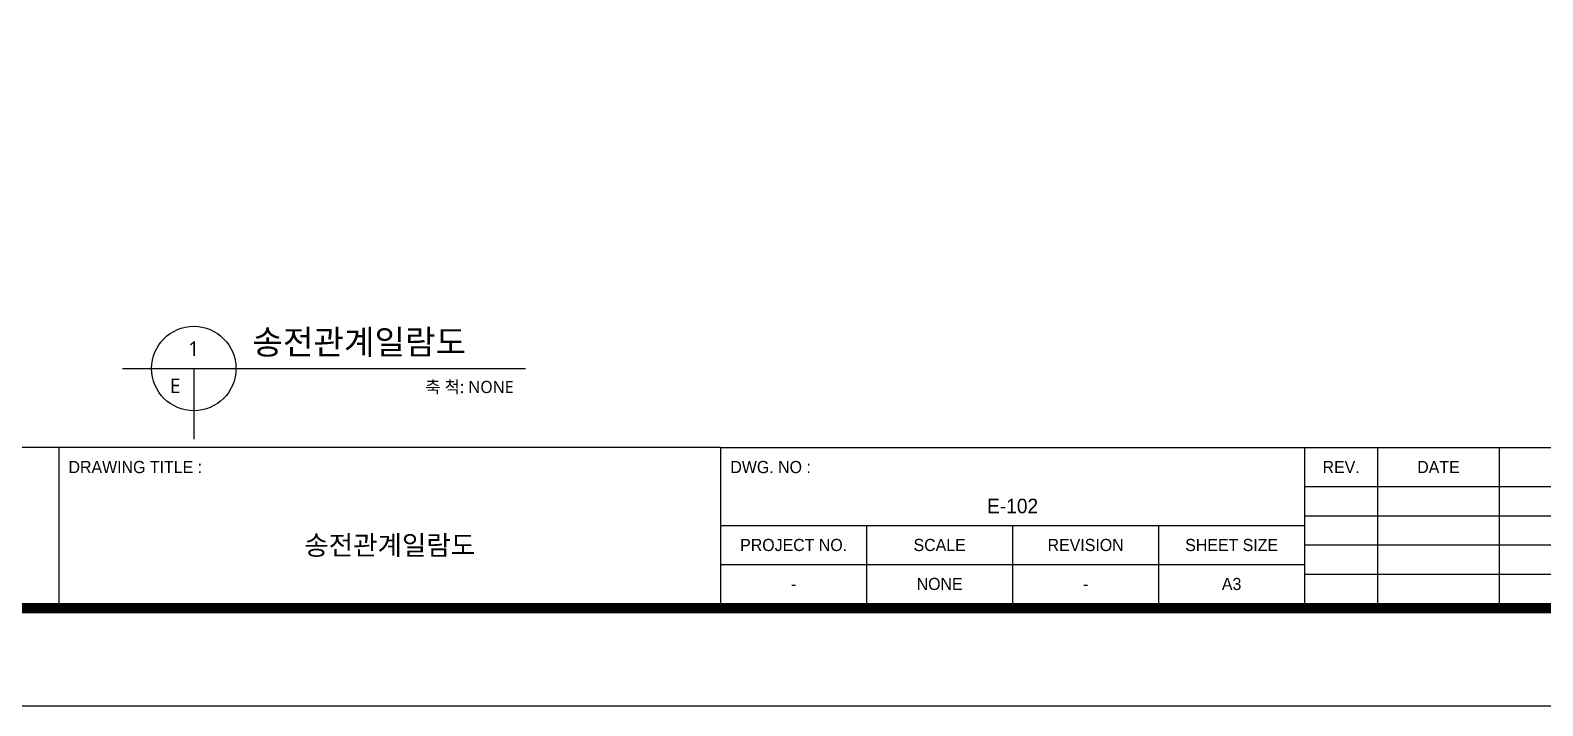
# Model space of a CAD drawing. Header units: millimetres. Extents: x 10297564 to 11610295, y -9287743 to -8409454.
# Drawn here: x 10505178 to 10536257, y -8795210 to -8781344 of the extents above; entities that cross this region are included whole.
import ezdxf
from ezdxf.enums import TextEntityAlignment as Align

# ---------------------------------------------------------------- set-up
doc = ezdxf.new("R2010")
doc.units = ezdxf.units.MM
doc.header["$LTSCALE"] = 100
for name, color, linetype in [('_도곽_마크', 7, 'Continuous'), ('BOX', 7, 'Continuous'), ('BOX_Def', 8, 'Continuous'), ('D-TEXT2', 7, 'Continuous')]:
    doc.layers.add(name, color=color, linetype=linetype)
doc.layers.add('DIJ1-TEXT', color=7, linetype='Continuous', lineweight=5)
doc.layers.add('TITLE', color=7, linetype='Continuous', lineweight=0)
doc.styles.add('MG', font='malgun.ttf')
doc.styles.add('RomanS', font='Dotum.ttf')

# ---------------------------------------------------------------- blocks, each defined once
blk = doc.blocks.new('A$C78AD5414')
at = {"layer": '_도곽_마크'}
for p, q in [((656, 53), (811, 53)), ((656, 45), (811, 45)), ((656, 39), (811, 39)), ((656, 33), (811, 33)), ((656, 27), (811, 27))]:
    blk.add_line(p, q, dxfattribs=at)
for points in [[(400, 53), (280, 53)], [(400, 53), (400, 21)], [(536, 53), (400, 53)], [(536, 53), (536, 21)], [(536, 53), (656, 53)], [(656, 53), (656, 21)], [(656, 53), (656, 21)], [(671, 53), (671, 21)], [(696, 53), (696, 21)], [(536, 37), (656, 37)], [(566, 37), (566, 21)], [(596, 37), (596, 21)], [(626, 37), (626, 21)], [(536, 29), (656, 29)], [(40, 21), (811, 21)]]:
    blk.add_lwpolyline(points, dxfattribs=at)
at = {"layer": 'BOX', "const_width": 2}
blk.add_lwpolyline([(40, 20), (40, 574), (811, 574), (811, 20)], close=True, dxfattribs=at)
at = {"layer": 'BOX_Def'}
blk.add_lwpolyline([(0, 0), (841, 0), (841, 594), (0, 594)], close=True, dxfattribs=at)
at = {"layer": 'DIJ1-TEXT', "style": 'RomanS'}
for s, p in [('DRAWING TITLE :', (402, 49)), ('DWG. NO :', (538, 49))]:
    blk.add_text(s, height=2.5, dxfattribs=at).set_placement(p, align=Align.MIDDLE_LEFT)
for s, p in [('REV.', (663.5, 49)), ('DATE', (683.5, 49)), ('PROJECT NO.', (551, 33)), ('SCALE', (581, 33)), ('REVISION', (611, 33)), ('SHEET SIZE', (641, 33))]:
    blk.add_text(s, height=2.5, dxfattribs=at).set_placement(p, align=Align.MIDDLE)

msp = doc.modelspace()

# ---------------------------------------------------------------- linework, layer by layer
at = {"layer": 'D-TEXT2', "color": 3}
for p, q in [((10507071.8, -8788287.9), (10515352.6, -8788287.9)), ((10508538.5, -8788287.9), (10508538.5, -8789740.2))]:
    msp.add_line(p, q, dxfattribs=at)
msp.add_circle((10508538.5, -8788287.9), 866.7, dxfattribs=at)

# ---------------------------------------------------------------- block references
at = {"layer": 'TITLE', "color": 4, "xscale": 100, "yscale": 100, "zscale": 100}
msp.add_blockref('A$C78AD5414', (10465764, -8795209.7), dxfattribs=at)

# ---------------------------------------------------------------- texts
at = {"layer": 'D-TEXT2', "color": 0, "style": 'MG'}
msp.add_text('송전관계일람도', height=500, dxfattribs=at).set_placement((10509742.3, -8787994.5))
for s, p in [('1', (10508537.1, -8788028)), ('E', (10508153.5, -8788793.2))]:
    msp.add_text(s, height=300, dxfattribs=at).set_placement(p, align=Align.CENTER)
msp.add_text('축 척: NONE', height=250, dxfattribs=at).set_placement((10515108.8, -8788666.5), align=Align.MIDDLE_RIGHT)
at = {"layer": 'DIJ1-TEXT', "color": 2, "style": 'RomanS'}
for s, height, p in [('E-102', 300, (10525364, -8791109.7)), ('송전관계일람도', 400, (10512564, -8791909.7)), ('NONE', 250, (10523864, -8792709.7)), ('A3', 250, (10529864, -8792709.7))]:
    msp.add_text(s, height=height, dxfattribs=at).set_placement(p, align=Align.MIDDLE)
for p in [(10520864, -8792709.7), (10526864, -8792709.7)]:
    msp.add_text('-', height=250, dxfattribs=at).set_placement(p, align=Align.MIDDLE_CENTER)

doc.saveas('drawing.dxf')
